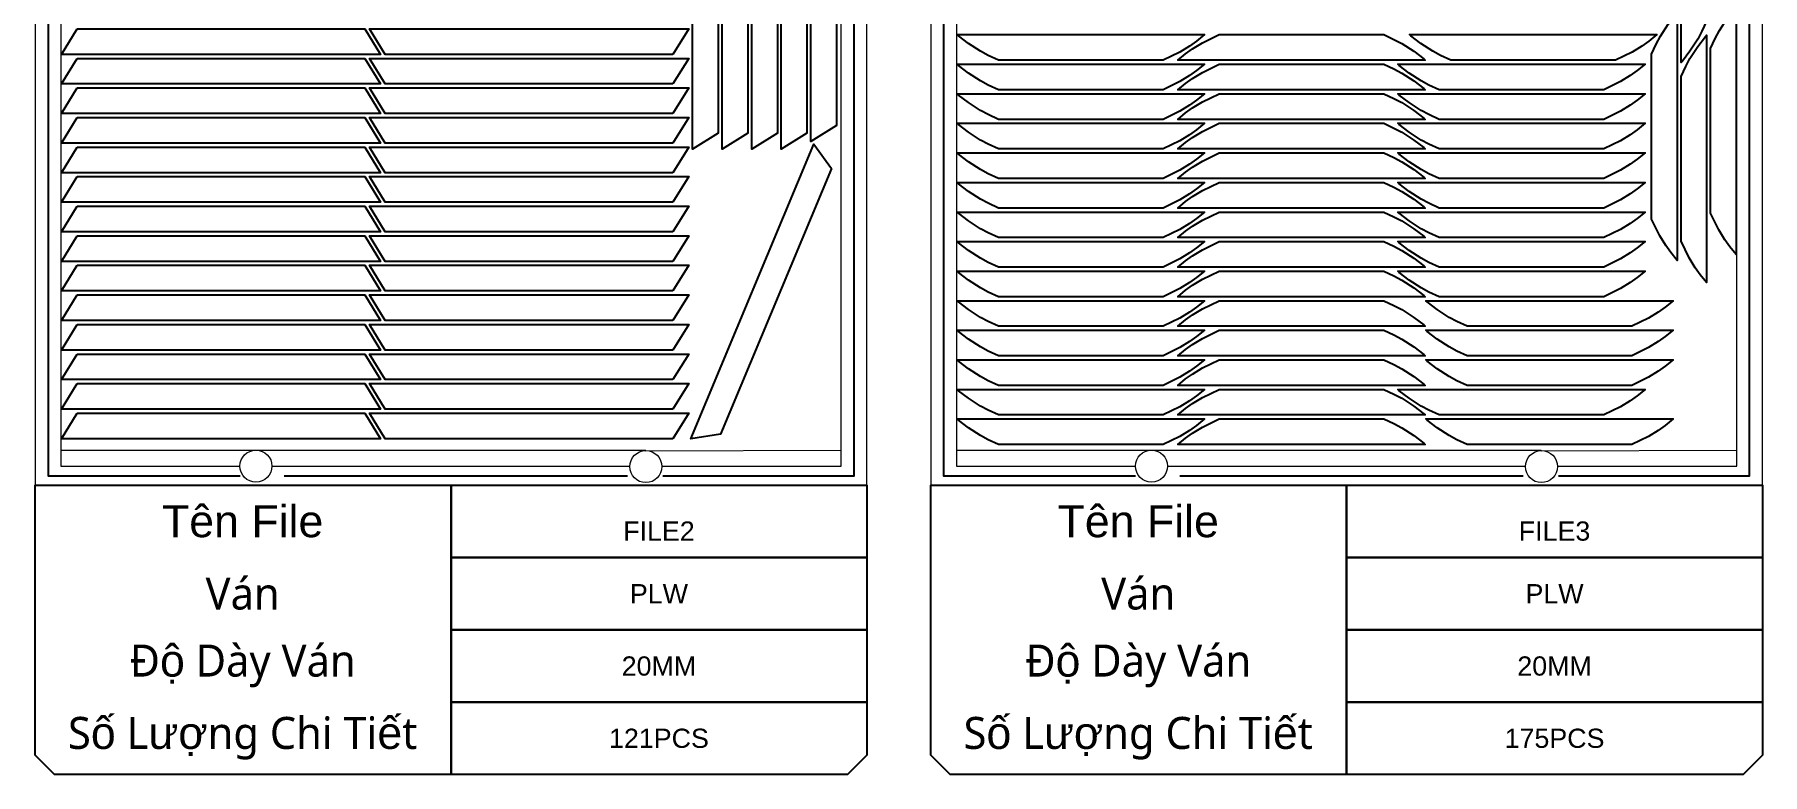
# Model space of a CAD drawing. Header units: millimetres. Extents: x -10628 to 24720, y -21829 to 4032.
# Drawn here: x 8048 to 10749, y -14201 to -13045 of the extents above; entities that cross this region are included whole.
import ezdxf
from ezdxf.enums import TextEntityAlignment as Align
from ezdxf.lldxf.tags import DXFTag

# ---------------------------------------------------------------- set-up
doc = ezdxf.new("R2010")
doc.units = ezdxf.units.MM
doc.layers.add('layer chu', color=7, linetype='Continuous', lineweight=9)
doc.layers.add('layer khung van cnc', color=7, linetype='Continuous', lineweight=25, true_color=0xfbf59b)
doc.layers.add('layer mau', color=7, linetype='Continuous')
doc.styles.add('Text Dim', font='arial.ttf')
tags = doc.linetypes.add('DATTRANHVAKEPVAN', pattern='A,32.156035,-1.521322,["DAT TRÁNH VA CHẠM KẸP VÁN",Text Dim,S=2.23494,R=0,X=0,Y=-0.877209],-47.8264', length=81.503757).pattern_tags.tags
tags[6] = DXFTag(74, 10)
tags = doc.linetypes.add('KVVIENMAY', pattern='A,46.311228,-10.280676,["KV VIỀN MÁY",Text Dim,S=10.028098,R=0,X=0,Y=-4.346144],-100.988212', length=157.580116).pattern_tags.tags
tags[6] = DXFTag(74, 10)

# ---------------------------------------------------------------- blocks, each defined once
blk = doc.blocks.new('khung van cnc')
at = {"color": 2, "linetype": 'DATTRANHVAKEPVAN', "lineweight": 5}
for p, q in [((-1453, -44.4), (-1148, -44.4)), ((-1148, -44.4), (-538.7, -44.4)), ((-539.1, -45.3), (-233, -44.4))]:
    blk.add_line(p, q, dxfattribs=at)
at = {"color": 250, "lineweight": 5}
blk.add_line((-1494.1, -99.4), (-193, -99.4), dxfattribs=at)
at = {"lineweight": 5}
blk.add_lwpolyline([(-193, -99.4), (-193, 2370.6), (-223, 2400.6), (-1463, 2400.6), (-1493, 2370.6), (-1493, -99.4)], close=True, dxfattribs=at)
at = {"color": 1, "linetype": 'KVVIENMAY'}
for points in [[(-511.9, -84.4), (-213, -84.4), (-213, 2370.6), (-228, 2385.6), (-1458, 2385.6), (-1473, 2370.6), (-1473, -84.4), (-1172.8, -84.4)], [(-1104, -84.4), (-567.2, -84.4)]]:
    blk.add_lwpolyline(points, dxfattribs=at)
at = {"lineweight": 5}
for points in [[(-513.5, -69.4), (-233, -69.4), (-233, 2370.6), (-1453, 2370.6), (-1453, -69.4), (-1173, -69.4)], [(-1123, -69.4), (-563.5, -69.4)]]:
    blk.add_lwpolyline(points, dxfattribs=at)
blk.add_lwpolyline([(-843, -551.3), (-1463, -551.3), (-1493, -521.3), (-1493, -99.4), (-843, -99.4)], close=True)
for centre in [(-1148, -69.4), (-538.5, -70.2)]:
    blk.add_circle(centre, 25, dxfattribs=at)
at = {"layer": 'layer mau'}
for points in [[(-843, -99.4), (-193, -99.4), (-193, -212.4), (-843, -212.4)], [(-843, -212.4), (-193, -212.4), (-193, -325.3), (-843, -325.3)], [(-843, -325.3), (-193, -325.3), (-193, -438.3), (-843, -438.3)], [(-843, -438.3), (-193, -438.3), (-193, -521.2), (-223, -551.2), (-843, -551.2)]]:
    blk.add_lwpolyline(points, close=True, dxfattribs=at)
at = {"color": 254, "lineweight": 5, "char_height": 50, "width": 647.53, "attachment_point": 5}
for s, insert in [('{\\fArial|b0|i0|c163|p34;Tên File}', (-1168.8, -155.9)), ('{\\fYu Gothic UI Semilight|b0|i0|c128|p34;Ván}', (-1168.8, -268.9)), ('{\\fYu Gothic UI Semilight|b0|i0|c128|p34;Đ\\fArial|b0|i0|c163|p34;ộ\\fYu Gothic UI Semilight|b0|i0|c128|p34; Dày Ván}', (-1168.8, -381.8)), ('{\\fYu Gothic UI Semilight|b0|i0|c128|p34;S\\fArial|b0|i0|c163|p34;ố\\fYu Gothic UI Semilight|b0|i0|c128|p34; L\\fArial|b0|i0|c163|p34;ượ\\fYu Gothic UI Semilight|b0|i0|c128|p34;ng Chi Ti\\fArial|b0|i0|c163|p34;ế\\fYu Gothic UI Semilight|b0|i0|c128|p34;t}', (-1168.8, -494.8))]:
    blk.add_mtext(s, dxfattribs=dict(at, insert=insert))
at = {"layer": 'layer mau'}
for tag, p in [('ÁGF', (-518, -155.9)), ('TENFILE', (-518, -268.9)), ('TENFILE', (-518, -381.8)), ('TENFILE', (-518, -494.8))]:
    blk.add_attdef(tag, text='', height=30, dxfattribs=at).set_placement(p, align=Align.MIDDLE_CENTER)

msp = doc.modelspace()

# ---------------------------------------------------------------- linework, layer by layer
for points in [[(9301.47, -12737.385), (9301.47, -13187.007), (9261.47, -13211.647), (9261.47, -12712.744)], [(10631.827, -12713.889), (10639.625, -12724.872), (10649.009, -12740.188), (10661.805, -12766.247), (10661.805, -13023.664), (10654.454, -13039.573), (10647.89, -13051.851), (10635.726, -13070.711), (10623.834, -13086.172), (10621.805, -13088.433), (10621.805, -12701.659)], [(9116.67, -12749.465), (9116.67, -13199.086), (9076.67, -13223.727), (9076.67, -12724.824)], [(9162.87, -12749.465), (9162.87, -13199.086), (9122.87, -13223.727), (9122.87, -12724.824)], [(9209.07, -12749.465), (9209.07, -13199.086), (9169.07, -13223.727), (9169.07, -12724.824)], [(9255.27, -12749.465), (9255.27, -13199.086), (9215.27, -13223.727), (9215.27, -12724.824)], [(10605.583, -13385.396), (10597.785, -13374.412), (10588.401, -13359.097), (10575.605, -13333.038), (10575.605, -13075.62), (10582.956, -13059.712), (10589.519, -13047.433), (10601.684, -13028.573), (10613.576, -13013.112), (10615.605, -13010.852), (10615.605, -13397.625)], [(10697.984, -13376.328), (10690.186, -13365.344), (10680.802, -13350.029), (10668.006, -13323.97), (10668.006, -13066.552), (10675.357, -13050.644), (10681.921, -13038.365), (10694.085, -13019.505), (10705.977, -13004.044), (10708.006, -13001.784), (10708.006, -13388.557)], [(8114.655, -13035.783), (8564.276, -13035.783), (8588.917, -13075.783), (8090.014, -13075.783)], [(9045.821, -13075.783), (8596.199, -13075.783), (8571.558, -13035.783), (9070.462, -13035.783)], [(9864.574, -13054.868), (9853.59, -13062.666), (9838.275, -13072.051), (9812.216, -13084.847), (9554.798, -13084.847), (9538.89, -13077.495), (9526.611, -13070.932), (9507.751, -13058.767), (9492.29, -13046.875), (9490.03, -13044.847), (9876.803, -13044.847)], [(9847.174, -13074.825), (9858.158, -13067.027), (9873.473, -13057.642), (9899.532, -13044.847), (10156.95, -13044.847), (10172.858, -13052.198), (10185.137, -13058.761), (10203.997, -13070.926), (10219.458, -13082.818), (10221.718, -13084.847), (9834.945, -13084.847)], [(10571.608, -13054.868), (10560.625, -13062.666), (10545.31, -13072.051), (10519.251, -13084.847), (10261.833, -13084.847), (10245.925, -13077.495), (10233.646, -13070.932), (10214.786, -13058.767), (10199.325, -13046.875), (10197.065, -13044.847), (10583.838, -13044.847)], [(10651.784, -13420.12), (10643.986, -13409.136), (10634.602, -13393.821), (10621.806, -13367.762), (10621.806, -13110.345), (10629.157, -13094.436), (10635.721, -13082.158), (10647.885, -13063.298), (10659.777, -13047.837), (10661.806, -13045.576), (10661.806, -13432.35)], [(8114.655, -13081.983), (8564.276, -13081.983), (8588.917, -13121.983), (8090.014, -13121.983)], [(9045.821, -13121.983), (8596.199, -13121.983), (8571.558, -13081.983), (9070.462, -13081.983)], [(9864.574, -13101.068), (9853.59, -13108.866), (9838.275, -13118.251), (9812.216, -13131.047), (9554.798, -13131.047), (9538.89, -13123.695), (9526.611, -13117.132), (9507.751, -13104.967), (9492.29, -13093.075), (9490.03, -13091.047), (9876.803, -13091.047)], [(9847.174, -13121.025), (9858.158, -13113.227), (9873.473, -13103.842), (9899.532, -13091.047), (10156.95, -13091.047), (10172.858, -13098.398), (10185.137, -13104.961), (10203.997, -13117.126), (10219.458, -13129.018), (10221.718, -13131.047), (9834.945, -13131.047)], [(10553.407, -13101.068), (10542.424, -13108.866), (10527.108, -13118.251), (10501.05, -13131.047), (10243.632, -13131.047), (10227.723, -13123.695), (10215.445, -13117.132), (10196.585, -13104.967), (10181.124, -13093.075), (10178.863, -13091.047), (10565.637, -13091.047)], [(8114.655, -13128.183), (8564.276, -13128.183), (8588.917, -13168.183), (8090.014, -13168.183)], [(9045.821, -13168.183), (8596.199, -13168.183), (8571.558, -13128.183), (9070.462, -13128.183)], [(9864.574, -13147.268), (9853.59, -13155.066), (9838.275, -13164.451), (9812.216, -13177.247), (9554.798, -13177.247), (9538.89, -13169.895), (9526.611, -13163.332), (9507.751, -13151.167), (9492.29, -13139.275), (9490.03, -13137.247), (9876.803, -13137.247)], [(9847.174, -13167.225), (9858.158, -13159.427), (9873.473, -13150.042), (9899.532, -13137.247), (10156.95, -13137.247), (10172.858, -13144.598), (10185.137, -13151.161), (10203.997, -13163.326), (10219.458, -13175.218), (10221.718, -13177.247), (9834.945, -13177.247)], [(10553.407, -13147.268), (10542.424, -13155.066), (10527.108, -13164.451), (10501.05, -13177.247), (10243.632, -13177.247), (10227.723, -13169.895), (10215.445, -13163.332), (10196.585, -13151.167), (10181.124, -13139.275), (10178.863, -13137.247), (10565.637, -13137.247)], [(8114.655, -13174.383), (8564.276, -13174.383), (8588.917, -13214.383), (8090.014, -13214.383)], [(9045.821, -13214.383), (8596.199, -13214.383), (8571.558, -13174.383), (9070.462, -13174.383)], [(9864.574, -13193.468), (9853.59, -13201.266), (9838.275, -13210.651), (9812.216, -13223.447), (9554.798, -13223.447), (9538.89, -13216.095), (9526.611, -13209.532), (9507.751, -13197.367), (9492.29, -13185.475), (9490.03, -13183.447), (9876.803, -13183.447)], [(9847.174, -13213.425), (9858.158, -13205.627), (9873.473, -13196.242), (9899.532, -13183.447), (10156.95, -13183.447), (10172.858, -13190.798), (10185.137, -13197.361), (10203.997, -13209.526), (10219.458, -13221.418), (10221.718, -13223.447), (9834.945, -13223.447)], [(10553.407, -13193.468), (10542.424, -13201.266), (10527.108, -13210.651), (10501.05, -13223.447), (10243.632, -13223.447), (10227.723, -13216.095), (10215.445, -13209.532), (10196.585, -13197.367), (10181.124, -13185.475), (10178.863, -13183.447), (10565.637, -13183.447)], [(8114.655, -13220.583), (8564.276, -13220.583), (8588.917, -13260.583), (8090.014, -13260.583)], [(9045.821, -13260.583), (8596.199, -13260.583), (8571.558, -13220.583), (9070.462, -13220.583)], [(9293.548, -13254.24), (9120.088, -13669.054), (9073.678, -13676.356), (9266.151, -13216.075)], [(9864.574, -13239.668), (9853.59, -13247.466), (9838.275, -13256.851), (9812.216, -13269.647), (9554.798, -13269.647), (9538.89, -13262.295), (9526.611, -13255.732), (9507.751, -13243.567), (9492.29, -13231.675), (9490.03, -13229.647), (9876.803, -13229.647)], [(9847.174, -13259.625), (9858.158, -13251.827), (9873.473, -13242.442), (9899.532, -13229.647), (10156.95, -13229.647), (10172.858, -13236.998), (10185.137, -13243.561), (10203.997, -13255.726), (10219.458, -13267.618), (10221.718, -13269.647), (9834.945, -13269.647)], [(10553.407, -13239.668), (10542.424, -13247.466), (10527.108, -13256.851), (10501.05, -13269.647), (10243.632, -13269.647), (10227.723, -13262.295), (10215.445, -13255.732), (10196.585, -13243.567), (10181.124, -13231.675), (10178.863, -13229.647), (10565.637, -13229.647)], [(8114.655, -13266.783), (8564.276, -13266.783), (8588.917, -13306.783), (8090.014, -13306.783)], [(9045.821, -13306.783), (8596.199, -13306.783), (8571.558, -13266.783), (9070.462, -13266.783)], [(9864.574, -13285.868), (9853.59, -13293.666), (9838.275, -13303.051), (9812.216, -13315.847), (9554.798, -13315.847), (9538.89, -13308.495), (9526.611, -13301.932), (9507.751, -13289.767), (9492.29, -13277.875), (9490.03, -13275.847), (9876.803, -13275.847)], [(9847.174, -13305.825), (9858.158, -13298.027), (9873.473, -13288.642), (9899.532, -13275.847), (10156.95, -13275.847), (10172.858, -13283.198), (10185.137, -13289.761), (10203.997, -13301.926), (10219.458, -13313.818), (10221.718, -13315.847), (9834.945, -13315.847)], [(10553.407, -13285.868), (10542.424, -13293.666), (10527.108, -13303.051), (10501.05, -13315.847), (10243.632, -13315.847), (10227.723, -13308.495), (10215.445, -13301.932), (10196.585, -13289.767), (10181.124, -13277.875), (10178.863, -13275.847), (10565.637, -13275.847)], [(8114.655, -13312.983), (8564.276, -13312.983), (8588.917, -13352.983), (8090.014, -13352.983)], [(9045.821, -13352.983), (8596.199, -13352.983), (8571.558, -13312.983), (9070.462, -13312.983)], [(9864.574, -13332.068), (9853.59, -13339.866), (9838.275, -13349.251), (9812.216, -13362.047), (9554.798, -13362.047), (9538.89, -13354.695), (9526.611, -13348.132), (9507.751, -13335.967), (9492.29, -13324.075), (9490.03, -13322.047), (9876.803, -13322.047)], [(9847.174, -13352.025), (9858.158, -13344.227), (9873.473, -13334.842), (9899.532, -13322.047), (10156.95, -13322.047), (10172.858, -13329.398), (10185.137, -13335.961), (10203.997, -13348.126), (10219.458, -13360.018), (10221.718, -13362.047), (9834.945, -13362.047)], [(10553.407, -13332.068), (10542.424, -13339.866), (10527.108, -13349.251), (10501.05, -13362.047), (10243.632, -13362.047), (10227.723, -13354.695), (10215.445, -13348.132), (10196.585, -13335.967), (10181.124, -13324.075), (10178.863, -13322.047), (10565.637, -13322.047)], [(8114.655, -13359.183), (8564.276, -13359.183), (8588.917, -13399.183), (8090.014, -13399.183)], [(9045.821, -13399.183), (8596.199, -13399.183), (8571.558, -13359.183), (9070.462, -13359.183)], [(9864.574, -13378.268), (9853.59, -13386.066), (9838.275, -13395.451), (9812.216, -13408.247), (9554.798, -13408.247), (9538.89, -13400.895), (9526.611, -13394.332), (9507.751, -13382.167), (9492.29, -13370.275), (9490.03, -13368.247), (9876.803, -13368.247)], [(9847.174, -13398.225), (9858.158, -13390.427), (9873.473, -13381.042), (9899.532, -13368.247), (10156.95, -13368.247), (10172.858, -13375.598), (10185.137, -13382.161), (10203.997, -13394.326), (10219.458, -13406.218), (10221.718, -13408.247), (9834.945, -13408.247)], [(10553.407, -13378.268), (10542.424, -13386.066), (10527.108, -13395.451), (10501.05, -13408.247), (10243.632, -13408.247), (10227.723, -13400.895), (10215.445, -13394.332), (10196.585, -13382.167), (10181.124, -13370.275), (10178.863, -13368.247), (10565.637, -13368.247)], [(8114.655, -13405.383), (8564.276, -13405.383), (8588.917, -13445.383), (8090.014, -13445.383)], [(9045.821, -13445.383), (8596.199, -13445.383), (8571.558, -13405.383), (9070.462, -13405.383)], [(9864.574, -13424.468), (9853.59, -13432.266), (9838.275, -13441.651), (9812.216, -13454.447), (9554.798, -13454.447), (9538.89, -13447.095), (9526.611, -13440.532), (9507.751, -13428.367), (9492.29, -13416.475), (9490.03, -13414.447), (9876.803, -13414.447)], [(9847.174, -13444.425), (9858.158, -13436.627), (9873.473, -13427.242), (9899.532, -13414.447), (10156.95, -13414.447), (10172.858, -13421.798), (10185.137, -13428.361), (10203.997, -13440.526), (10219.458, -13452.418), (10221.718, -13454.447), (9834.945, -13454.447)], [(10553.407, -13424.468), (10542.424, -13432.266), (10527.108, -13441.651), (10501.05, -13454.447), (10243.632, -13454.447), (10227.723, -13447.095), (10215.445, -13440.532), (10196.585, -13428.367), (10181.124, -13416.475), (10178.863, -13414.447), (10565.637, -13414.447)], [(8114.655, -13451.583), (8564.276, -13451.583), (8588.917, -13491.583), (8090.014, -13491.583)], [(9045.821, -13491.583), (8596.199, -13491.583), (8571.558, -13451.583), (9070.462, -13451.583)], [(9864.574, -13470.668), (9853.59, -13478.466), (9838.275, -13487.851), (9812.216, -13500.647), (9554.798, -13500.647), (9538.89, -13493.295), (9526.611, -13486.732), (9507.751, -13474.567), (9492.29, -13462.675), (9490.03, -13460.647), (9876.803, -13460.647)], [(9847.174, -13490.625), (9858.158, -13482.827), (9873.473, -13473.442), (9899.532, -13460.647), (10156.95, -13460.647), (10172.858, -13467.998), (10185.137, -13474.561), (10203.997, -13486.726), (10219.458, -13498.618), (10221.718, -13500.647), (9834.945, -13500.647)], [(10597.203, -13470.668), (10586.219, -13478.466), (10570.904, -13487.851), (10544.845, -13500.647), (10287.427, -13500.647), (10271.519, -13493.295), (10259.241, -13486.732), (10240.381, -13474.567), (10224.92, -13462.675), (10222.659, -13460.647), (10609.433, -13460.647)], [(8114.655, -13497.783), (8564.276, -13497.783), (8588.917, -13537.783), (8090.014, -13537.783)], [(9045.821, -13537.783), (8596.199, -13537.783), (8571.558, -13497.783), (9070.462, -13497.783)], [(9864.574, -13516.868), (9853.59, -13524.666), (9838.275, -13534.051), (9812.216, -13546.847), (9554.798, -13546.847), (9538.89, -13539.495), (9526.611, -13532.932), (9507.751, -13520.767), (9492.29, -13508.875), (9490.03, -13506.847), (9876.803, -13506.847)], [(9847.174, -13536.825), (9858.158, -13529.027), (9873.473, -13519.642), (9899.532, -13506.847), (10156.95, -13506.847), (10172.858, -13514.198), (10185.137, -13520.761), (10203.997, -13532.926), (10219.458, -13544.818), (10221.718, -13546.847), (9834.945, -13546.847)], [(10597.203, -13516.868), (10586.219, -13524.666), (10570.904, -13534.051), (10544.845, -13546.847), (10287.427, -13546.847), (10271.519, -13539.495), (10259.241, -13532.932), (10240.381, -13520.767), (10224.92, -13508.875), (10222.659, -13506.847), (10609.433, -13506.847)], [(8114.655, -13543.983), (8564.276, -13543.983), (8588.917, -13583.983), (8090.014, -13583.983)], [(9045.821, -13583.983), (8596.199, -13583.983), (8571.558, -13543.983), (9070.462, -13543.983)], [(9864.574, -13563.068), (9853.59, -13570.866), (9838.275, -13580.251), (9812.216, -13593.047), (9554.798, -13593.047), (9538.89, -13585.695), (9526.611, -13579.132), (9507.751, -13566.967), (9492.29, -13555.075), (9490.03, -13553.047), (9876.803, -13553.047)], [(9847.174, -13583.025), (9858.158, -13575.227), (9873.473, -13565.842), (9899.532, -13553.047), (10156.95, -13553.047), (10172.858, -13560.398), (10185.137, -13566.961), (10203.997, -13579.126), (10219.458, -13591.018), (10221.718, -13593.047), (9834.945, -13593.047)], [(10597.203, -13563.068), (10586.219, -13570.866), (10570.904, -13580.251), (10544.845, -13593.047), (10287.427, -13593.047), (10271.519, -13585.695), (10259.241, -13579.132), (10240.381, -13566.967), (10224.92, -13555.075), (10222.659, -13553.047), (10609.433, -13553.047)], [(8114.655, -13590.183), (8564.276, -13590.183), (8588.917, -13630.183), (8090.014, -13630.183)], [(9045.821, -13630.183), (8596.199, -13630.183), (8571.558, -13590.183), (9070.462, -13590.183)], [(9864.574, -13609.268), (9853.59, -13617.066), (9838.275, -13626.451), (9812.216, -13639.247), (9554.798, -13639.247), (9538.89, -13631.895), (9526.611, -13625.332), (9507.751, -13613.167), (9492.29, -13601.275), (9490.03, -13599.247), (9876.803, -13599.247)], [(9847.174, -13629.225), (9858.158, -13621.427), (9873.473, -13612.042), (9899.532, -13599.247), (10156.95, -13599.247), (10172.858, -13606.598), (10185.137, -13613.161), (10203.997, -13625.326), (10219.458, -13637.218), (10221.718, -13639.247), (9834.945, -13639.247)], [(10553.407, -13609.268), (10542.424, -13617.066), (10527.108, -13626.451), (10501.05, -13639.247), (10243.632, -13639.247), (10227.723, -13631.895), (10215.445, -13625.332), (10196.585, -13613.167), (10181.124, -13601.275), (10178.863, -13599.247), (10565.637, -13599.247)], [(8114.655, -13636.383), (8564.276, -13636.383), (8588.917, -13676.383), (8090.014, -13676.383)], [(9045.821, -13676.383), (8596.199, -13676.383), (8571.558, -13636.383), (9070.462, -13636.383)], [(9864.574, -13655.468), (9853.59, -13663.266), (9838.275, -13672.651), (9812.216, -13685.447), (9554.798, -13685.447), (9538.89, -13678.095), (9526.611, -13671.532), (9507.751, -13659.367), (9492.29, -13647.475), (9490.03, -13645.447), (9876.803, -13645.447)], [(9847.174, -13675.425), (9858.158, -13667.627), (9873.473, -13658.242), (9899.532, -13645.447), (10156.95, -13645.447), (10172.858, -13652.798), (10185.137, -13659.361), (10203.997, -13671.526), (10219.458, -13683.418), (10221.718, -13685.447), (9834.945, -13685.447)], [(10597.203, -13655.468), (10586.219, -13663.266), (10570.904, -13672.651), (10544.845, -13685.447), (10287.427, -13685.447), (10271.519, -13678.095), (10259.241, -13671.532), (10240.381, -13659.367), (10224.92, -13647.475), (10222.659, -13645.447), (10609.433, -13645.447)]]:
    msp.add_lwpolyline(points, close=True)

# ---------------------------------------------------------------- block references
at = {"layer": 'layer khung van cnc'}
ref = msp.add_blockref('khung van cnc', (9542.01, -13649.743), dxfattribs=at)
ref.add_attrib('TENFILE', '121PCS', dxfattribs={"layer": 'layer chu', "lineweight": 5, "height": 30, "style": 'Text Dim'}).set_placement((9024.006, -14144.502), align=Align.MIDDLE_CENTER)
ref.add_attrib('TENFILE', '20MM', dxfattribs={"layer": 'layer chu', "height": 30, "style": 'Text Dim'}).set_placement((9024.006, -14031.554), align=Align.MIDDLE_CENTER)
ref.add_attrib('TENFILE', 'PLW', dxfattribs={"layer": 'layer chu', "height": 30, "style": 'Text Dim'}).set_placement((9024.006, -13918.605), align=Align.MIDDLE_CENTER)
ref.add_attrib('ÁGF', 'FILE2', dxfattribs={"layer": 'layer chu', "height": 30, "style": 'Text Dim'}).set_placement((9024.006, -13805.657), align=Align.TOP_CENTER)
ref = msp.add_blockref('khung van cnc', (10942.01, -13649.743), dxfattribs=at)
ref.add_attrib('TENFILE', '175PCS', dxfattribs={"layer": 'layer chu', "lineweight": 5, "height": 30, "style": 'Text Dim'}).set_placement((10424.006, -14144.502), align=Align.MIDDLE_CENTER)
ref.add_attrib('TENFILE', '20MM', dxfattribs={"layer": 'layer chu', "height": 30, "style": 'Text Dim'}).set_placement((10424.006, -14031.554), align=Align.MIDDLE_CENTER)
ref.add_attrib('TENFILE', 'PLW', dxfattribs={"layer": 'layer chu', "height": 30, "style": 'Text Dim'}).set_placement((10424.006, -13918.605), align=Align.MIDDLE_CENTER)
ref.add_attrib('ÁGF', 'FILE3', dxfattribs={"layer": 'layer chu', "height": 30, "style": 'Text Dim'}).set_placement((10424.006, -13805.657), align=Align.TOP_CENTER)

doc.saveas('drawing.dxf')
